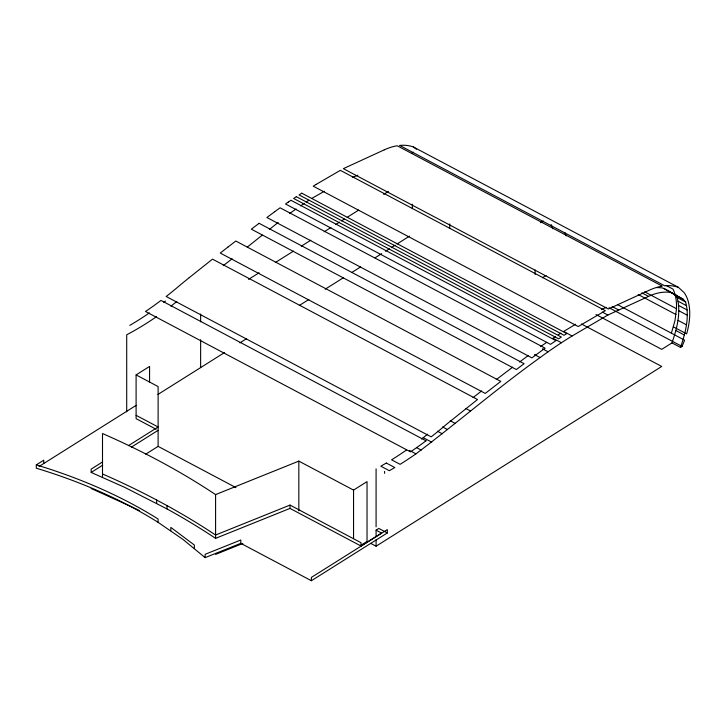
<?xml version="1.0" encoding="UTF-8"?>
<svg xmlns="http://www.w3.org/2000/svg" width="726" height="726" viewBox="0 0 726 726"><rect width="100%" height="100%" fill="white"/><g stroke="black" fill="none" stroke-linecap="round" stroke-linejoin="round"><path stroke-width="1.09" d="M595.946 314.512L661.731 349.36L671.995 342.899C676.895 328.533 681.269 312.543 677.095 297.46L674.536 294.62L662.911 288.086A80.051 44.186 -62.1 0 0 656.513 287.614M671.995 342.899L680.507 347.409C685.398 333.043 689.773 317.044 685.607 301.971L683.048 299.13L663.918 288.322M671.378 333.17L674.98 320.638L676.487 308.695A57.88 31.953 -62.1 0 0 673.02 289.13L666.06 285.445M680.507 347.409L682.059 346.429L684.591 340.167L617.635 304.702M406.569 449.966A360.731 199.124 -62.1 0 1 391.586 459.821L400.099 464.331A360.731 199.124 -62.1 0 0 415.953 453.859C457.779 422.35 497.482 388.047 540.117 357.555A449.321 248.02 -62.1 0 1 548.103 351.792A449.14 247.92 -62.1 0 1 561.443 342.726A449.312 248.02 -62.1 0 1 572.124 335.984L607.889 315.03L651.004 295.291A80.051 44.186 -62.1 0 1 671.423 292.596L672.43 292.832M247.276 247.121L262.277 235.133M269.337 229.489L278.167 222.437M421.488 439.021L427.614 434.221M473.053 397.612L481.647 390.906M223.218 265.643L232.148 258.819M496.275 379.616L512.638 367.193M519.535 362.02L528.156 355.604M289.701 213.426L296.081 209.015M300.646 205.866L304.294 203.353M306.118 202.091L308.859 200.204M411.606 153.349L413.421 152.206M248.537 279.401L259.073 272.767M275.363 262.522L293.558 251.069M301.226 246.241L310.81 240.215M324.213 231.775L330.92 227.556M335.711 224.543L339.55 222.129M341.465 220.922L344.333 219.116M347.209 217.31L358.708 210.077M383.618 194.396L388.401 191.383M156.108 429.257L136.098 418.657L136.098 374.906L149.574 366.43L149.574 382.148M311.381 580.727L311.381 577.406L387.321 529.617L387.321 532.948L311.381 580.727L240.796 543.338L205.131 557.632L182.934 539.4L158.086 522.33A447.525 258.374 0 0 0 36.3 468.197L36.3 464.876L43.742 460.193L43.742 463.515M39.086 466.446L136.234 405.317M157.978 394.427L224.588 352.518M239.916 342.872L246.622 338.652M299.312 305.492L308.886 299.466M325.175 289.22L343.38 277.759M352.001 272.341L360.622 266.914M374.988 257.866L381.695 253.646M385.533 251.232L389.363 248.827M391.278 247.62L395.107 245.206M397.031 244L409.482 236.168M102.638 461.899L91.167 469.114L91.167 472.445L124.672 487.346L166.953 508.899A738.433 426.325 0 0 1 215.586 538.347L290.001 508.409L361.013 546.025L381.595 533.075L376.086 530.152L376.086 536.578M128.466 445.646L158.114 426.988L136.098 415.326M91.167 472.445L102.638 465.221M131.333 447.171L158.114 430.318M145.681 454.195L158.114 446.372L158.114 386.568L136.098 374.906M540.598 222.737L543.329 221.022M542.422 277.731L546.052 275.444M353.553 538.61L353.553 490.095L367.038 481.619L367.038 541.414L360.74 545.371M376.086 530.152L378.809 528.437L387.321 532.948M370.65 543.329L376.086 546.206L661.731 366.449L581.435 323.987M575.6 324.259L563.612 331.473L572.124 335.984M311.717 198.461L324.386 191.256M601.355 309.612L606.292 307.343M352.736 177.307L357.873 175.211M102.502 477.291L102.502 433.54A738.433 426.325 0 0 1 215.586 494.606L298.831 461.11L353.553 490.095M361.013 546.025L361.013 542.703L290.001 505.087L215.586 535.026A738.433 426.325 0 0 0 166.953 505.568L156.653 500.014A738.433 426.325 0 0 0 102.502 473.96M215.586 554.401L242.838 543.438M91.167 488.498L134.528 508.136M678.393 287.342A87.084 48.07 -62.1 0 0 664.698 285.808L399.69 145.436A87.084 48.07 -62.1 0 1 413.393 146.97L678.393 287.342L684.073 292.551A57.88 31.953 -62.1 0 1 686.642 333.869L673.429 326.872M668.737 291.18L677.24 295.691M674.536 294.62L683.048 299.13M677.095 297.46L685.607 301.971M678.066 301.199L686.578 305.71M678.692 305.501L687.204 310.011M644.643 291.825L676.487 308.695M678.692 310.664L687.204 315.175M641.893 292.859L648.518 296.362M638.181 294.52L676.006 314.549M678.002 320.347L686.515 324.858M675.942 330.566L684.455 335.076M612.136 306.535L618.752 310.038M609.005 307.733L682.059 346.429M602.217 312.026L607.889 315.03M561.443 342.726L552.931 338.225A449.312 248.02 -62.1 0 1 555.599 336.492M542.431 348.779L548.103 351.792M534.436 354.551L540.117 357.555M465.675 408.42L470.394 410.925M450.229 420.762L454.957 423.267M442.579 426.952L447.307 429.456M437.488 431.253L442.216 433.758M423.24 437.678L431.752 442.188M416.506 447.597L421.234 450.102M409.337 450.356L415.953 453.859M158.114 446.372L235.959 487.609M413.393 146.97L416.452 149.238M564.955 232.71L566.198 235.832M535.144 269.981L535.144 274.464M449.757 223.926L449.757 228.409M412.359 204.215L412.359 208.68M384.589 471.383L384.589 473.352M376.086 468.851L376.086 526.831M376.086 539.781L376.086 546.206M298.831 461.11L298.831 510.759M290.001 505.087L290.001 508.409M240.796 543.338L240.796 540.008L205.131 554.301L205.131 557.632M215.586 494.606L215.586 538.347M200.63 314.013L200.63 321.827M200.63 339.686L200.63 367.592M194.368 548.375L194.368 545.054L170.828 527.385L170.828 530.706M166.953 505.568L166.953 508.899M158.086 522.33L158.086 519.008A447.525 258.374 0 0 0 36.3 464.876M156.653 500.014L156.653 503.336M126.705 411.842L126.705 334.777A320.484 176.899 -62.1 0 0 156.489 316.69M558.267 334.795A449.312 248.02 -62.1 0 1 560.935 333.125M540.48 346.656A449.14 247.92 -62.1 0 1 546.705 342.363M165.492 301.072A320.484 176.899 -62.1 0 1 163.804 302.379M149.374 312.924A320.484 176.899 -62.1 0 1 129.791 325.375M176.826 301.49A320.484 176.899 -62.1 0 1 170.919 306.154M551.134 224.57A57.88 31.953 -62.1 0 1 552.795 228.735M135.508 508.617A738.433 426.325 0 0 1 139.41 510.541M189.268 277.641L181.536 283.902A353.698 195.24 -62.1 0 1 166.163 296.48L431.171 436.852A353.698 195.24 -62.1 0 0 446.535 424.274L477.508 399.509L212.509 259.137L189.268 277.641M228.028 247.021L220.259 253.056L485.267 393.428L500.795 381.395L235.796 241.023L228.028 247.021M259.118 223.318L251.341 229.171L516.34 369.543L524.118 363.69L259.118 223.318M274.691 211.729L266.905 217.501L531.904 357.873L545.099 348.171L280.091 207.799L274.691 211.729M288.213 202.109L285.509 203.979L550.508 344.351L555.925 340.639L290.926 200.267L288.213 202.109M296.344 196.673L293.631 198.461L558.639 338.833L561.343 337.045L296.344 196.673M301.771 193.189L299.058 194.922L564.057 335.294L566.77 333.561L301.771 193.189M316.237 184.359L313.224 186.174L578.223 326.546L605.339 310.71L340.34 170.338L316.237 184.359M386.305 463.034L380.841 466.21L389.345 470.711L394.808 467.544L386.305 463.034M384.226 149.865L343.353 168.65L608.352 309.013L649.226 290.237A87.084 48.07 -62.1 0 1 662.212 286.135L397.204 145.763A87.084 48.07 -62.1 0 0 384.226 149.865M426.017 440.8L161.018 300.428A353.698 195.24 -62.1 0 1 145.499 311.481L410.499 451.853A353.698 195.24 -62.1 0 0 426.017 440.8"/></g></svg>
